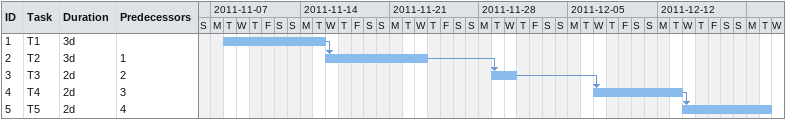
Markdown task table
| ID | Task | Duration | Start | Finish | Predecessors |
|---|---|---|---|---|---|
| 1 | T1 | 3d | 2011-11-08 | 2011-11-15 |  |
| 2 | T2 | 3d | 2011-11-16 | 2011-11-23 | 1 |
| 3 | T3 | 2d | 2011-11-29 | 2011-11-30 | 2 |
| 4 | T4 | 2d | 2011-12-07 | 2011-12-13 | 3 |
| 5 | T5 | 2d | 2011-12-14 | 2011-12-20 | 4 |
